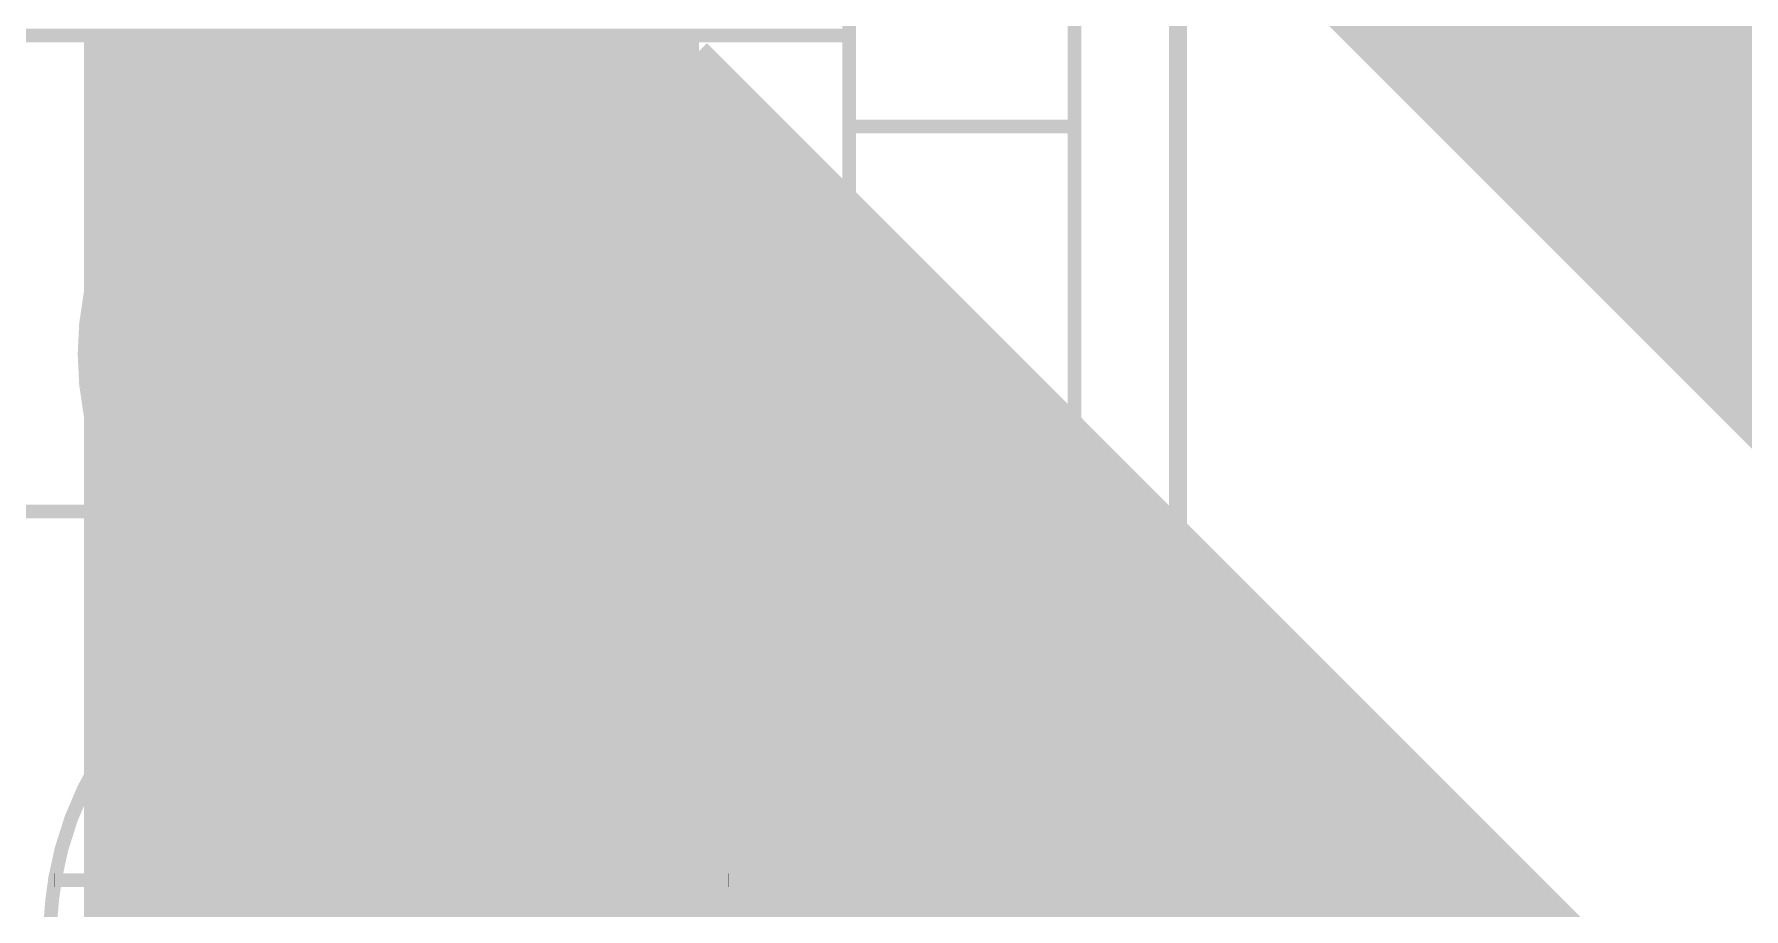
# Model space of a CAD drawing. Extents: x -20 to 155, y -92 to 168.
# Drawn here: x 77.93 to 97, y 145.25 to 155 of the extents above; entities that cross this region are included whole.
import ezdxf

# ---------------------------------------------------------------- set-up
doc = ezdxf.new("R2010")
doc.units = 0
doc.header["$MEASUREMENT"] = 0
doc.layers.get('0').update_dxf_attribs({"linetype": 'CONTINUOUS'})
for name, color, linetype in [('25-334-1_BOT', 7, 'CONTINUOUS'), ('25-334-1_DRD', 7, 'CONTINUOUS'), ('25-334-1_DRL', 2, 'CONTINUOUS'), ('25-334-1_IN1', 4, 'CONTINUOUS'), ('25-334-1_IN2', 3, 'CONTINUOUS'), ('25-334-1_SMB', 5, 'CONTINUOUS'), ('25-334-1_SMT', 10, 'CONTINUOUS'), ('25-334-1_SSB', 12, 'CONTINUOUS'), ('25-334-1_TOP', 13, 'CONTINUOUS'), ('THRUHOLE_TAP', 7, 'CONTINUOUS')]:
    doc.layers.add(name, color=color, linetype=linetype)

# ---------------------------------------------------------------- blocks, each defined once
blk = doc.blocks.new('ROUND_15')
at = {"const_width": 3.50012}
blk.add_lwpolyline([(-1.75006, 0, 1), (1.75006, 0, 1)], format="xyb", close=True, dxfattribs=at)
blk = doc.blocks.new('ROUND_33')
at = {"const_width": 0.7493}
blk.add_lwpolyline([(-0.37465, 0, 1), (0.37465, 0, 1)], format="xyb", close=True, dxfattribs=at)
blk = doc.blocks.new('ROUND_32')
at = {"const_width": 0.35052}
blk.add_lwpolyline([(-0.17526, 0, 1), (0.17526, 0, 1)], format="xyb", close=True, dxfattribs=at)
blk = doc.blocks.new('ROUND_77')
at = {"const_width": 2.00025}
blk.add_lwpolyline([(-1.000124, 0, 1), (1.000124, 0, 1)], format="xyb", close=True, dxfattribs=at)

msp = doc.modelspace()

# ---------------------------------------------------------------- linework, layer by layer
at = {"layer": '25-334-1_BOT', "const_width": 0.254}
for points in [[(78.613, 154.813), (78.613, 138.557)], [(85.344, 154.813), (78.613, 154.813)], [(78.8416, 154.813), (78.8416, 138.3284)], [(79.0702, 154.813), (79.0702, 138.0998)], [(79.2988, 154.813), (79.2988, 137.8712)], [(79.5274, 154.813), (79.5274, 137.6426)], [(79.756, 154.813), (79.756, 137.414)], [(79.9846, 154.813), (79.9846, 137.1854)], [(80.2132, 154.813), (80.2132, 136.9568)], [(80.4418, 154.813), (80.4418, 136.7282)], [(80.6704, 154.813), (80.6704, 136.4996)], [(80.899, 154.813), (80.899, 136.271)], [(81.1276, 154.813), (81.1276, 136.0424)], [(81.3562, 154.813), (81.3562, 135.8138)], [(81.5848, 154.813), (81.5848, 135.5852)], [(81.8134, 154.813), (81.8134, 135.3566)], [(82.042, 154.813), (82.042, 135.128)], [(82.2706, 154.813), (82.2706, 134.8994)], [(82.4992, 154.813), (82.4992, 134.6708)], [(82.7278, 154.813), (82.7278, 134.4422)], [(82.9564, 154.813), (82.9564, 134.2136)], [(83.185, 154.813), (83.185, 133.985)], [(83.4136, 154.813), (83.4136, 133.7564)], [(83.6422, 154.813), (83.6422, 133.5278)], [(83.8708, 154.813), (83.8708, 133.2992)], [(84.0994, 154.813), (84.0994, 133.0706)], [(84.328, 154.813), (84.328, 132.969)], [(84.5566, 154.813), (84.5566, 132.969)], [(84.7852, 154.813), (84.7852, 132.969)], [(85.0138, 154.813), (85.0138, 132.969)], [(85.2424, 154.813), (85.2424, 132.969)], [(85.344, 154.813), (97.409, 142.748)], [(85.471, 154.686), (78.613, 154.686)], [(85.471, 154.686), (85.471, 132.969)], [(85.6996, 154.4574), (78.613, 154.4574)], [(85.6996, 154.4574), (85.6996, 132.969)], [(85.9282, 154.2288), (78.613, 154.2288)], [(85.9282, 154.2288), (85.9282, 132.969)], [(86.1568, 154.0002), (78.613, 154.0002)], [(86.1568, 154.0002), (86.1568, 132.969)], [(86.3854, 153.7716), (78.613, 153.7716)], [(86.3854, 153.7716), (86.3854, 132.969)], [(86.614, 153.543), (78.613, 153.543)], [(86.614, 153.543), (86.614, 132.969)], [(86.8426, 153.3144), (78.613, 153.3144)], [(86.8426, 153.3144), (86.8426, 132.969)], [(87.0712, 153.0858), (78.613, 153.0858)], [(87.0712, 153.0858), (87.0712, 132.969)], [(87.2998, 152.8572), (78.613, 152.8572)], [(87.2998, 152.8572), (87.2998, 132.969)], [(87.5284, 152.6286), (78.613, 152.6286)], [(87.5284, 152.6286), (87.5284, 132.969)], [(87.757, 152.4), (78.613, 152.4)], [(87.757, 152.4), (87.757, 132.969)], [(87.9856, 152.1714), (78.613, 152.1714)], [(87.9856, 152.1714), (87.9856, 132.969)], [(88.2142, 151.9428), (78.613, 151.9428)], [(88.2142, 151.9428), (88.2142, 132.969)], [(88.4428, 151.7142), (78.613, 151.7142)], [(88.4428, 151.7142), (88.4428, 132.969)], [(88.6714, 151.4856), (78.613, 151.4856)], [(88.6714, 151.4856), (88.6714, 132.969)], [(88.9, 151.257), (78.613, 151.257)], [(88.9, 151.257), (88.9, 132.969)], [(89.1286, 151.0284), (78.613, 151.0284)], [(89.1286, 151.0284), (89.1286, 132.969)], [(89.3572, 150.7998), (78.613, 150.7998)], [(89.3572, 150.7998), (89.3572, 132.969)], [(89.5858, 150.5712), (78.613, 150.5712)], [(89.5858, 150.5712), (89.5858, 132.969)], [(89.8144, 150.3426), (78.613, 150.3426)], [(89.8144, 150.3426), (89.8144, 132.969)], [(90.043, 150.114), (78.613, 150.114)], [(90.043, 150.114), (90.043, 132.969)], [(90.2716, 149.8854), (78.613, 149.8854)], [(90.2716, 149.8854), (90.2716, 132.969)], [(90.5002, 149.6568), (78.613, 149.6568)], [(90.5002, 149.6568), (90.5002, 132.969)], [(90.7288, 149.4282), (78.613, 149.4282)], [(90.7288, 149.4282), (90.7288, 132.969)], [(90.9574, 149.1996), (78.613, 149.1996)], [(90.9574, 149.1996), (90.9574, 132.969)], [(91.186, 148.971), (78.613, 148.971)], [(91.186, 148.971), (91.186, 132.969)], [(91.4146, 148.7424), (78.613, 148.7424)], [(91.4146, 148.7424), (91.4146, 132.969)], [(91.6432, 148.5138), (78.613, 148.5138)], [(91.6432, 148.5138), (91.6432, 132.969)], [(91.8718, 148.2852), (78.613, 148.2852)], [(91.8718, 148.2852), (91.8718, 132.969)], [(92.1004, 148.0566), (78.613, 148.0566)], [(92.1004, 148.0566), (92.1004, 132.969)], [(92.329, 147.828), (78.613, 147.828)], [(92.329, 147.828), (92.329, 132.969)], [(92.5576, 147.5994), (78.613, 147.5994)], [(92.5576, 147.5994), (92.5576, 132.969)], [(92.7862, 147.3708), (78.613, 147.3708)], [(92.7862, 147.3708), (92.7862, 132.969)], [(93.0148, 147.1422), (78.613, 147.1422)], [(93.0148, 147.1422), (93.0148, 132.969)], [(93.2434, 146.9136), (78.613, 146.9136)], [(93.2434, 146.9136), (93.2434, 132.969)], [(93.472, 146.685), (78.613, 146.685)], [(93.472, 146.685), (93.472, 132.969)], [(93.7006, 146.4564), (78.613, 146.4564)], [(93.7006, 146.4564), (93.7006, 132.969)], [(93.9292, 146.2278), (78.613, 146.2278)], [(93.9292, 146.2278), (93.9292, 132.969)], [(94.1578, 145.9992), (78.613, 145.9992)], [(94.1578, 145.9992), (94.1578, 132.969)], [(94.3864, 145.7706), (78.613, 145.7706)], [(94.3864, 145.7706), (94.3864, 132.969)], [(94.615, 145.542), (78.613, 145.542)], [(94.615, 145.542), (94.615, 132.969)], [(94.8436, 145.3134), (78.613, 145.3134)], [(94.8436, 145.3134), (94.8436, 132.969)]]:
    msp.add_lwpolyline(points, dxfattribs=at)
at = {"layer": '25-334-1_DRD', "const_width": 0.254}
for points in [[(94.615, 155.194), (94.615, 154.686)], [(95.885, 154.686), (95.885, 155.194)], [(94.615, 154.686), (94.996, 154.305)], [(95.504, 154.305), (95.885, 154.686)], [(94.996, 154.305), (95.504, 154.305)], [(81.915, 152.7048), (81.915, 150.1648)], [(87.376, 151.765), (86.995, 151.384)], [(87.884, 151.765), (87.376, 151.765)], [(88.265, 151.384), (87.884, 151.765)], [(83.185, 151.4348), (80.645, 151.4348)], [(86.995, 151.384), (86.995, 150.876)], [(88.265, 150.876), (88.265, 151.384)], [(86.995, 150.876), (87.376, 150.495)], [(87.884, 150.495), (88.265, 150.876)], [(87.376, 150.495), (87.884, 150.495)], [(87.376, 149.225), (86.995, 148.844)], [(87.884, 149.225), (87.376, 149.225)], [(88.265, 148.844), (87.884, 149.225)], [(89.916, 149.225), (89.535, 148.844)], [(90.424, 149.225), (89.916, 149.225)], [(90.805, 148.844), (90.424, 149.225)], [(86.995, 148.844), (86.995, 148.336)], [(88.265, 148.336), (88.265, 148.844)], [(89.535, 148.844), (89.535, 148.336)], [(90.805, 148.336), (90.805, 148.844)], [(86.995, 148.336), (87.376, 147.955)], [(87.884, 147.955), (88.265, 148.336)], [(89.535, 148.336), (89.916, 147.955)], [(90.424, 147.955), (90.805, 148.336)], [(87.376, 147.955), (87.884, 147.955)], [(89.916, 147.955), (90.424, 147.955)], [(79.756, 146.685), (79.375, 146.304)], [(80.264, 146.685), (79.756, 146.685)], [(80.645, 146.304), (80.264, 146.685)], [(82.296, 146.685), (81.915, 146.304)], [(82.804, 146.685), (82.296, 146.685)], [(83.185, 146.304), (82.804, 146.685)], [(84.836, 146.685), (84.455, 146.304)], [(85.344, 146.685), (84.836, 146.685)], [(85.725, 146.304), (85.344, 146.685)], [(87.376, 146.685), (86.995, 146.304)], [(87.884, 146.685), (87.376, 146.685)], [(88.265, 146.304), (87.884, 146.685)], [(89.916, 146.685), (89.535, 146.304)], [(90.424, 146.685), (89.916, 146.685)], [(90.805, 146.304), (90.424, 146.685)], [(92.456, 146.685), (92.075, 146.304)], [(92.964, 146.685), (92.456, 146.685)], [(93.345, 146.304), (92.964, 146.685)], [(79.375, 146.304), (79.375, 145.796)], [(80.645, 145.796), (80.645, 146.304)], [(81.915, 146.304), (81.915, 145.796)], [(83.185, 145.796), (83.185, 146.304)], [(84.455, 146.304), (84.455, 145.796)], [(85.725, 145.796), (85.725, 146.304)], [(86.995, 146.304), (86.995, 145.796)], [(88.265, 145.796), (88.265, 146.304)], [(89.535, 146.304), (89.535, 145.796)], [(90.805, 145.796), (90.805, 146.304)], [(92.075, 146.304), (92.075, 145.796)], [(93.345, 145.796), (93.345, 146.304)], [(79.375, 145.796), (79.756, 145.415)], [(80.264, 145.415), (80.645, 145.796)], [(81.915, 145.796), (82.296, 145.415)], [(82.804, 145.415), (83.185, 145.796)], [(84.455, 145.796), (84.836, 145.415)], [(85.344, 145.415), (85.725, 145.796)], [(86.995, 145.796), (87.376, 145.415)], [(87.884, 145.415), (88.265, 145.796)], [(89.535, 145.796), (89.916, 145.415)], [(90.424, 145.415), (90.805, 145.796)], [(92.075, 145.796), (92.456, 145.415)], [(92.964, 145.415), (93.345, 145.796)], [(79.756, 145.415), (80.264, 145.415)], [(82.296, 145.415), (82.804, 145.415)], [(84.836, 145.415), (85.344, 145.415)], [(87.376, 145.415), (87.884, 145.415)], [(89.916, 145.415), (90.424, 145.415)], [(92.456, 145.415), (92.964, 145.415)]]:
    msp.add_lwpolyline(points, dxfattribs=at)
at = {"layer": '25-334-1_IN1', "const_width": 0.254}
for points in [[(92.6084, 167.259), (92.6084, 155.0416)], [(92.837, 167.259), (92.837, 154.813)], [(93.0656, 167.259), (93.0656, 154.5844)], [(93.2942, 167.259), (93.2942, 154.3558)], [(93.5228, 167.259), (93.5228, 154.1272)], [(93.7514, 167.259), (93.7514, 153.8986)], [(93.98, 167.259), (93.98, 153.67)], [(94.2086, 167.259), (94.2086, 153.4414)], [(94.4372, 167.259), (94.4372, 153.2128)], [(94.6658, 167.259), (94.6658, 152.9842)], [(94.8944, 167.259), (94.8944, 152.7556)], [(95.123, 167.259), (95.123, 152.527)], [(95.3516, 167.259), (95.3516, 152.2984)], [(95.5802, 167.259), (95.5802, 152.0698)], [(95.8088, 167.259), (95.8088, 151.8412)], [(96.0374, 167.259), (96.0374, 151.6126)], [(96.266, 167.259), (96.266, 151.384)], [(96.4946, 163.24326), (96.4946, 151.1554)], [(96.7232, 162.7886), (96.7232, 150.9268)], [(96.9518, 162.55492), (96.9518, 150.6982)], [(89.789, 157.861), (100.203, 147.447)], [(133.223, 154.9908), (92.6592, 154.9908)], [(85.344, 154.813), (78.613, 154.813), (78.613, 138.557), (84.201, 132.969)], [(78.8416, 154.813), (78.8416, 138.3284)], [(79.0702, 154.813), (79.0702, 138.0998)], [(79.2988, 154.813), (79.2988, 137.8712)], [(79.5274, 154.813), (79.5274, 137.6426)], [(79.756, 154.813), (79.756, 137.414)], [(79.9846, 154.813), (79.9846, 137.1854)], [(80.2132, 154.813), (80.2132, 136.9568)], [(80.4418, 154.813), (80.4418, 136.7282)], [(80.6704, 154.813), (80.6704, 136.4996)], [(80.899, 154.813), (80.899, 136.271)], [(81.1276, 154.813), (81.1276, 136.0424)], [(81.3562, 154.813), (81.3562, 135.8138)], [(81.5848, 154.813), (81.5848, 135.5852)], [(81.8134, 154.813), (81.8134, 135.3566)], [(82.042, 154.813), (82.042, 135.128)], [(82.2706, 154.813), (82.2706, 134.8994)], [(82.4992, 154.813), (82.4992, 134.6708)], [(82.7278, 154.813), (82.7278, 134.4422)], [(82.9564, 154.813), (82.9564, 134.2136)], [(83.185, 154.813), (83.185, 133.985)], [(83.4136, 154.813), (83.4136, 133.7564)], [(83.6422, 154.813), (83.6422, 133.5278)], [(83.8708, 154.813), (83.8708, 133.2992)], [(84.0994, 154.813), (84.0994, 133.0706)], [(84.328, 154.813), (84.328, 132.969)], [(84.5566, 154.813), (84.5566, 132.969)], [(84.7852, 154.813), (84.7852, 132.969)], [(85.0138, 154.813), (85.0138, 132.969)], [(85.2424, 154.813), (85.2424, 132.969)], [(85.344, 154.813), (97.409, 142.748)], [(133.223, 154.7622), (92.8878, 154.7622)], [(85.471, 154.686), (78.613, 154.686)], [(85.471, 154.686), (85.471, 132.969)], [(133.223, 154.5336), (93.1164, 154.5336)], [(85.6996, 154.4574), (78.613, 154.4574)], [(85.6996, 154.4574), (85.6996, 132.969)], [(85.9282, 154.2288), (78.613, 154.2288)], [(85.9282, 154.2288), (85.9282, 132.969)], [(133.223, 154.305), (93.345, 154.305)], [(86.1568, 154.0002), (78.613, 154.0002)], [(86.1568, 154.0002), (86.1568, 132.969)], [(133.223, 154.0764), (93.5736, 154.0764)], [(86.3854, 153.7716), (78.613, 153.7716)], [(86.3854, 153.7716), (86.3854, 132.969)], [(133.223, 153.8478), (93.8022, 153.8478)], [(133.223, 153.6192), (94.0308, 153.6192)], [(86.614, 153.543), (78.613, 153.543)], [(86.614, 153.543), (86.614, 132.969)], [(133.223, 153.3906), (94.2594, 153.3906)], [(86.8426, 153.3144), (78.613, 153.3144)], [(86.8426, 153.3144), (86.8426, 132.969)], [(87.0712, 153.0858), (78.613, 153.0858)], [(87.0712, 153.0858), (87.0712, 132.969)], [(133.223, 153.162), (94.488, 153.162)], [(87.2998, 152.8572), (78.613, 152.8572)], [(87.2998, 152.8572), (87.2998, 132.969)], [(133.223, 152.9334), (94.7166, 152.9334)], [(87.5284, 152.6286), (78.613, 152.6286)], [(87.5284, 152.6286), (87.5284, 132.969)], [(133.223, 152.7048), (94.9452, 152.7048)], [(133.223, 152.4762), (95.1738, 152.4762)], [(87.757, 152.4), (78.613, 152.4)], [(87.757, 152.4), (87.757, 132.969)], [(133.223, 152.2476), (95.4024, 152.2476)], [(87.9856, 152.1714), (78.613, 152.1714)], [(87.9856, 152.1714), (87.9856, 132.969)], [(88.2142, 151.9428), (78.613, 151.9428)], [(88.2142, 151.9428), (88.2142, 132.969)], [(133.223, 152.019), (95.631, 152.019)], [(88.4428, 151.7142), (78.613, 151.7142)], [(88.4428, 151.7142), (88.4428, 132.969)], [(133.223, 151.7904), (95.8596, 151.7904)], [(88.6714, 151.4856), (78.613, 151.4856)], [(88.6714, 151.4856), (88.6714, 132.969)], [(133.223, 151.5618), (96.0882, 151.5618)], [(133.223, 151.3332), (96.3168, 151.3332)], [(88.9, 151.257), (78.613, 151.257)], [(88.9, 151.257), (88.9, 132.969)], [(133.223, 151.1046), (96.5454, 151.1046)], [(89.1286, 151.0284), (78.613, 151.0284)], [(89.1286, 151.0284), (89.1286, 132.969)], [(89.3572, 150.7998), (78.613, 150.7998)], [(89.3572, 150.7998), (89.3572, 132.969)], [(133.223, 150.876), (96.774, 150.876)], [(89.5858, 150.5712), (78.613, 150.5712)], [(89.5858, 150.5712), (89.5858, 132.969)], [(133.223, 150.6474), (97.0026, 150.6474)], [(89.8144, 150.3426), (78.613, 150.3426)], [(89.8144, 150.3426), (89.8144, 132.969)], [(90.043, 150.114), (78.613, 150.114)], [(90.043, 150.114), (90.043, 132.969)], [(90.2716, 149.8854), (78.613, 149.8854)], [(90.2716, 149.8854), (90.2716, 132.969)], [(90.5002, 149.6568), (78.613, 149.6568)], [(90.5002, 149.6568), (90.5002, 132.969)], [(90.7288, 149.4282), (78.613, 149.4282)], [(90.7288, 149.4282), (90.7288, 132.969)], [(90.9574, 149.1996), (78.613, 149.1996)], [(90.9574, 149.1996), (90.9574, 132.969)], [(91.186, 148.971), (78.613, 148.971)], [(91.186, 148.971), (91.186, 132.969)], [(91.4146, 148.7424), (78.613, 148.7424)], [(91.4146, 148.7424), (91.4146, 132.969)], [(91.6432, 148.5138), (78.613, 148.5138)], [(91.6432, 148.5138), (91.6432, 132.969)], [(91.8718, 148.2852), (78.613, 148.2852)], [(91.8718, 148.2852), (91.8718, 132.969)], [(92.1004, 148.0566), (78.613, 148.0566)], [(92.1004, 148.0566), (92.1004, 132.969)], [(92.329, 147.828), (78.613, 147.828)], [(92.329, 147.828), (92.329, 132.969)], [(92.5576, 147.5994), (78.613, 147.5994)], [(92.5576, 147.5994), (92.5576, 132.969)], [(92.7862, 147.3708), (78.613, 147.3708)], [(92.7862, 147.3708), (92.7862, 132.969)], [(93.0148, 147.1422), (78.613, 147.1422)], [(93.0148, 147.1422), (93.0148, 132.969)], [(93.2434, 146.9136), (78.613, 146.9136)], [(93.2434, 146.9136), (93.2434, 132.969)], [(93.472, 146.685), (78.613, 146.685)], [(93.472, 146.685), (93.472, 132.969)], [(93.7006, 146.4564), (78.613, 146.4564)], [(93.7006, 146.4564), (93.7006, 132.969)], [(93.9292, 146.2278), (78.613, 146.2278)], [(93.9292, 146.2278), (93.9292, 132.969)], [(94.1578, 145.9992), (78.613, 145.9992)], [(94.1578, 145.9992), (94.1578, 132.969)], [(94.3864, 145.7706), (78.613, 145.7706)], [(94.3864, 145.7706), (94.3864, 132.969)], [(94.615, 145.542), (78.613, 145.542)], [(94.615, 145.542), (94.615, 132.969)], [(94.8436, 145.3134), (78.613, 145.3134)], [(94.8436, 145.3134), (94.8436, 132.969)]]:
    msp.add_lwpolyline(points, dxfattribs=at)
at = {"layer": '25-334-1_IN2', "const_width": 0.254}
for points in [[(92.6592, 167.259), (92.6592, 154.9908)], [(92.8878, 167.259), (92.8878, 154.7622)], [(93.1164, 167.259), (93.1164, 154.5336)], [(93.345, 167.259), (93.345, 154.305)], [(93.5736, 167.259), (93.5736, 154.0764)], [(93.8022, 167.259), (93.8022, 153.8478)], [(94.0308, 167.259), (94.0308, 153.6192)], [(94.2594, 167.259), (94.2594, 153.3906)], [(94.488, 167.259), (94.488, 153.162)], [(94.7166, 167.259), (94.7166, 152.9334)], [(94.9452, 167.259), (94.9452, 152.7048)], [(95.1738, 167.259), (95.1738, 152.4762)], [(95.4024, 167.259), (95.4024, 152.2476)], [(95.631, 167.259), (95.631, 152.019)], [(95.8596, 167.259), (95.8596, 151.7904)], [(96.0882, 167.259), (96.0882, 151.5618)], [(96.3168, 167.259), (96.3168, 151.3332)], [(96.5454, 163.09594), (96.5454, 151.1046)], [(96.774, 162.7251), (96.774, 150.876)], [(97.0026, 162.51682), (97.0026, 150.6474)], [(89.789, 157.861), (100.203, 147.447)], [(133.16712, 154.9908), (92.6592, 154.9908)], [(78.613, 154.813), (78.613, 138.557)], [(85.344, 154.813), (78.613, 154.813)], [(78.8416, 154.813), (78.8416, 138.3284)], [(79.0702, 154.813), (79.0702, 138.0998)], [(79.2988, 154.813), (79.2988, 137.8712)], [(79.5274, 154.813), (79.5274, 137.6426)], [(79.756, 154.813), (79.756, 137.414)], [(79.9846, 154.813), (79.9846, 137.1854)], [(80.2132, 154.813), (80.2132, 136.9568)], [(80.4418, 154.813), (80.4418, 136.7282)], [(80.6704, 154.813), (80.6704, 136.4996)], [(80.899, 154.813), (80.899, 136.271)], [(81.1276, 154.813), (81.1276, 136.0424)], [(81.3562, 154.813), (81.3562, 135.8138)], [(81.5848, 154.813), (81.5848, 135.5852)], [(81.8134, 154.813), (81.8134, 135.3566)], [(82.042, 154.813), (82.042, 135.128)], [(82.2706, 154.813), (82.2706, 134.8994)], [(82.4992, 154.813), (82.4992, 134.6708)], [(82.7278, 154.813), (82.7278, 134.4422)], [(82.9564, 154.813), (82.9564, 134.2136)], [(83.185, 154.813), (83.185, 133.985)], [(83.4136, 154.813), (83.4136, 133.7564)], [(83.6422, 154.813), (83.6422, 133.5278)], [(83.8708, 154.813), (83.8708, 133.2992)], [(84.0994, 154.813), (84.0994, 133.0706)], [(84.328, 154.813), (84.328, 132.969)], [(84.5566, 154.813), (84.5566, 132.969)], [(84.7852, 154.813), (84.7852, 132.969)], [(85.0138, 154.813), (85.0138, 132.969)], [(85.2424, 154.813), (85.2424, 132.969)], [(85.344, 154.813), (97.409, 142.748)], [(133.16966, 154.7622), (92.8878, 154.7622)], [(85.471, 154.686), (78.613, 154.686)], [(85.471, 154.686), (85.471, 132.969)], [(133.1722, 154.5336), (93.1164, 154.5336)], [(85.6996, 154.4574), (78.613, 154.4574)], [(85.6996, 154.4574), (85.6996, 132.969)], [(85.9282, 154.2288), (78.613, 154.2288)], [(85.9282, 154.2288), (85.9282, 132.969)], [(133.1722, 154.305), (93.345, 154.305)], [(86.1568, 154.0002), (78.613, 154.0002)], [(86.1568, 154.0002), (86.1568, 132.969)], [(133.17474, 154.0764), (93.5736, 154.0764)], [(86.3854, 153.7716), (78.613, 153.7716)], [(86.3854, 153.7716), (86.3854, 132.969)], [(133.17728, 153.8478), (93.8022, 153.8478)], [(133.17728, 153.6192), (94.0308, 153.6192)], [(86.614, 153.543), (78.613, 153.543)], [(86.614, 153.543), (86.614, 132.969)], [(133.17982, 153.3906), (94.2594, 153.3906)], [(86.8426, 153.3144), (78.613, 153.3144)], [(86.8426, 153.3144), (86.8426, 132.969)], [(87.0712, 153.0858), (78.613, 153.0858)], [(87.0712, 153.0858), (87.0712, 132.969)], [(133.18236, 153.162), (94.488, 153.162)], [(87.2998, 152.8572), (78.613, 152.8572)], [(87.2998, 152.8572), (87.2998, 132.969)], [(133.18236, 152.9334), (94.7166, 152.9334)], [(87.5284, 152.6286), (78.613, 152.6286)], [(87.5284, 152.6286), (87.5284, 132.969)], [(133.1849, 152.7048), (94.9452, 152.7048)], [(133.1849, 152.4762), (95.1738, 152.4762)], [(87.757, 152.4), (78.613, 152.4)], [(87.757, 152.4), (87.757, 132.969)], [(133.18744, 152.2476), (95.4024, 152.2476)], [(87.9856, 152.1714), (78.613, 152.1714)], [(87.9856, 152.1714), (87.9856, 132.969)], [(88.2142, 151.9428), (78.613, 151.9428)], [(88.2142, 151.9428), (88.2142, 132.969)], [(133.18998, 152.019), (95.631, 152.019)], [(88.4428, 151.7142), (78.613, 151.7142)], [(88.4428, 151.7142), (88.4428, 132.969)], [(133.18998, 151.7904), (95.8596, 151.7904)], [(88.6714, 151.4856), (78.613, 151.4856)], [(88.6714, 151.4856), (88.6714, 132.969)], [(133.19252, 151.5618), (96.0882, 151.5618)], [(133.19506, 151.3332), (96.3168, 151.3332)], [(88.9, 151.257), (78.613, 151.257)], [(88.9, 151.257), (88.9, 132.969)], [(133.19506, 151.1046), (96.5454, 151.1046)], [(89.1286, 151.0284), (78.613, 151.0284)], [(89.1286, 151.0284), (89.1286, 132.969)], [(89.3572, 150.7998), (78.613, 150.7998)], [(89.3572, 150.7998), (89.3572, 132.969)], [(133.1976, 150.876), (96.774, 150.876)], [(89.5858, 150.5712), (78.613, 150.5712)], [(89.5858, 150.5712), (89.5858, 132.969)], [(133.20014, 150.6474), (97.0026, 150.6474)], [(89.8144, 150.3426), (78.613, 150.3426)], [(89.8144, 150.3426), (89.8144, 132.969)], [(90.043, 150.114), (78.613, 150.114)], [(90.043, 150.114), (90.043, 132.969)], [(90.2716, 149.8854), (78.613, 149.8854)], [(90.2716, 149.8854), (90.2716, 132.969)], [(90.5002, 149.6568), (78.613, 149.6568)], [(90.5002, 149.6568), (90.5002, 132.969)], [(90.7288, 149.4282), (78.613, 149.4282)], [(90.7288, 149.4282), (90.7288, 132.969)], [(90.9574, 149.1996), (78.613, 149.1996)], [(90.9574, 149.1996), (90.9574, 132.969)], [(91.186, 148.971), (78.613, 148.971)], [(91.186, 148.971), (91.186, 132.969)], [(91.4146, 148.7424), (78.613, 148.7424)], [(91.4146, 148.7424), (91.4146, 132.969)], [(91.6432, 148.5138), (78.613, 148.5138)], [(91.6432, 148.5138), (91.6432, 132.969)], [(91.8718, 148.2852), (78.613, 148.2852)], [(91.8718, 148.2852), (91.8718, 132.969)], [(92.1004, 148.0566), (78.613, 148.0566)], [(92.1004, 148.0566), (92.1004, 132.969)], [(92.329, 147.828), (78.613, 147.828)], [(92.329, 147.828), (92.329, 132.969)], [(92.5576, 147.5994), (78.613, 147.5994)], [(92.5576, 147.5994), (92.5576, 132.969)], [(92.7862, 147.3708), (78.613, 147.3708)], [(92.7862, 147.3708), (92.7862, 132.969)], [(93.0148, 147.1422), (78.613, 147.1422)], [(93.0148, 147.1422), (93.0148, 132.969)], [(93.2434, 146.9136), (78.613, 146.9136)], [(93.2434, 146.9136), (93.2434, 132.969)], [(93.472, 146.685), (78.613, 146.685)], [(93.472, 146.685), (93.472, 132.969)], [(93.7006, 146.4564), (78.613, 146.4564)], [(93.7006, 146.4564), (93.7006, 132.969)], [(93.9292, 146.2278), (78.613, 146.2278)], [(93.9292, 146.2278), (93.9292, 132.969)], [(94.1578, 145.9992), (78.613, 145.9992)], [(94.1578, 145.9992), (94.1578, 132.969)], [(94.3864, 145.7706), (78.613, 145.7706)], [(94.3864, 145.7706), (94.3864, 132.969)], [(94.615, 145.542), (78.613, 145.542)], [(94.615, 145.542), (94.615, 132.969)], [(94.8436, 145.3134), (78.613, 145.3134)], [(94.8436, 145.3134), (94.8436, 132.969)]]:
    msp.add_lwpolyline(points, dxfattribs=at)
at = {"layer": '25-334-1_SMB', "const_width": 4.99872}
msp.add_lwpolyline([(113.665, 138.303), (94.996, 138.303), (82.042, 151.257)], dxfattribs=at)
at = {"layer": '25-334-1_SMT', "const_width": 4.99872}
for points in [[(96.774, 157.353), (130.429, 157.353)], [(113.284, 136.906), (89.789, 136.906), (81.915, 144.78), (81.915, 151.384)]]:
    msp.add_lwpolyline(points, dxfattribs=at)
at = {"layer": '25-334-1_SSB'}
for points, const_width in [([(102.38994, 166.06266), (104.8893, 166.06266), (104.8893, 133.65734), (90.68816, 133.65734), (90.68816, 166.06266), (102.38994, 166.06266)], 0.2032), ([(89.535, 153.9748), (87.0204, 153.9748), (87.0204, 157.0228), (89.535, 157.0228), (89.535, 153.9748), (89.535, 135.4328), (61.595, 135.4328), (61.595, 153.9748), (64.1096, 153.9748), (64.1096, 157.0228), (61.595, 157.0228), (61.595, 153.9748)], 0.1524), ([(87.0204, 154.9908), (76.8096, 154.9908)], 0.1524), ([(87.0204, 153.9748), (87.0204, 137.4648), (76.8096, 137.4648), (76.8096, 153.9748)], 0.1524), ([(77.1652, 149.6822), (77.1652, 140.1826), (86.6648, 140.1826), (86.6648, 149.6822), (77.1652, 149.6822)], 0.1524), ([(81.915, 148.7424), (81.915, 147.4724)], 0.1524), ([(81.28, 145.9484), (81.28, 147.2184), (82.55, 147.2184), (82.55, 145.9484)], 0.1524), ([(78.15834, 145.5674), (78.16088, 145.5674)], 0.1524), ([(78.16088, 145.5674), (79.45628, 145.5674), (80.899, 145.5674)], 0.1524), ([(79.629, 145.5674), (79.629, 144.2974)], 0.1524), ([(85.66912, 145.5674), (84.37372, 145.5674), (82.931, 145.5674)], 0.1524), ([(84.201, 144.2974), (84.201, 145.5674)], 0.1524), ([(85.66912, 145.5674), (85.67166, 145.5674)], 0.1524)]:
    msp.add_lwpolyline(points, dxfattribs=dict(at, const_width=const_width))
at = {"layer": '25-334-1_SSB', "const_width": 0.1524}
for points in [[(81.915, 148.7424, 0.3659768), (78.15834, 145.5674)], [(85.67166, 145.5674, 0.3659767), (81.915, 148.7424)], [(81.915, 147.4724, 0.3419817), (79.45628, 145.5674)], [(84.37372, 145.5674, 0.3419815), (81.915, 147.4724)], [(80.899, 145.5674, 0.4142136), (81.28, 145.9484)], [(82.55, 145.9484, 0.4142136), (82.931, 145.5674)], [(78.16088, 145.5674, 0.0419149), (78.10756, 144.9324)], [(85.72246, 144.9324, 0.0419149), (85.66913, 145.5674)]]:
    msp.add_lwpolyline(points, format="xyb", dxfattribs=at)
at = {"layer": '25-334-1_TOP', "const_width": 0.254}
for points in [[(92.6592, 167.259), (92.6592, 154.9908)], [(92.8878, 167.259), (92.8878, 154.7622)], [(93.1164, 167.259), (93.1164, 154.5336)], [(93.345, 167.259), (93.345, 154.305)], [(93.5736, 167.259), (93.5736, 154.0764)], [(93.8022, 167.259), (93.8022, 153.8478)], [(94.0308, 167.259), (94.0308, 153.6192)], [(94.2594, 167.259), (94.2594, 153.3906)], [(94.488, 167.259), (94.488, 153.162)], [(94.7166, 167.259), (94.7166, 152.9334)], [(94.9452, 167.259), (94.9452, 152.7048)], [(95.1738, 167.259), (95.1738, 152.4762)], [(95.4024, 167.259), (95.4024, 152.2476)], [(95.631, 167.259), (95.631, 152.019)], [(95.8596, 167.259), (95.8596, 151.7904)], [(96.0882, 167.259), (96.0882, 151.5618)], [(96.3168, 167.259), (96.3168, 151.3332)], [(96.5454, 163.09594), (96.5454, 151.1046)], [(96.774, 162.7251), (96.774, 150.876)], [(97.0026, 162.51682), (97.0026, 150.6474)], [(89.789, 157.861), (100.203, 147.447)], [(133.223, 154.9908), (92.6592, 154.9908)], [(78.613, 154.813), (78.613, 138.557)], [(85.344, 154.813), (78.613, 154.813)], [(78.8416, 154.813), (78.8416, 138.3284)], [(79.0702, 154.813), (79.0702, 138.0998)], [(79.2988, 154.813), (79.2988, 137.8712)], [(79.5274, 154.813), (79.5274, 137.6426)], [(79.756, 154.813), (79.756, 137.414)], [(79.9846, 154.813), (79.9846, 137.1854)], [(80.2132, 154.813), (80.2132, 136.9568)], [(80.4418, 154.813), (80.4418, 136.7282)], [(80.6704, 154.813), (80.6704, 136.4996)], [(80.899, 154.813), (80.899, 136.271)], [(81.1276, 154.813), (81.1276, 136.0424)], [(81.3562, 154.813), (81.3562, 135.8138)], [(81.5848, 154.813), (81.5848, 135.5852)], [(81.8134, 154.813), (81.8134, 135.3566)], [(82.042, 154.813), (82.042, 135.128)], [(82.2706, 154.813), (82.2706, 134.8994)], [(82.4992, 154.813), (82.4992, 134.6708)], [(82.7278, 154.813), (82.7278, 134.4422)], [(82.9564, 154.813), (82.9564, 134.2136)], [(83.185, 154.813), (83.185, 133.985)], [(83.4136, 154.813), (83.4136, 133.7564)], [(83.6422, 154.813), (83.6422, 133.5278)], [(83.8708, 154.813), (83.8708, 133.2992)], [(84.0994, 154.813), (84.0994, 133.0706)], [(84.328, 154.813), (84.328, 132.969)], [(84.5566, 154.813), (84.5566, 132.969)], [(84.7852, 154.813), (84.7852, 132.969)], [(85.0138, 154.813), (85.0138, 132.969)], [(85.2424, 154.813), (85.2424, 132.969)], [(85.344, 154.813), (97.409, 142.748)], [(133.223, 154.7622), (92.8878, 154.7622)], [(85.471, 154.686), (78.613, 154.686)], [(85.471, 154.686), (85.471, 132.969)], [(133.223, 154.5336), (93.1164, 154.5336)], [(85.6996, 154.4574), (78.613, 154.4574)], [(85.6996, 154.4574), (85.6996, 132.969)], [(85.9282, 154.2288), (78.613, 154.2288)], [(85.9282, 154.2288), (85.9282, 132.969)], [(133.223, 154.305), (93.345, 154.305)], [(86.1568, 154.0002), (78.613, 154.0002)], [(86.1568, 154.0002), (86.1568, 132.969)], [(133.223, 154.0764), (93.5736, 154.0764)], [(86.3854, 153.7716), (78.613, 153.7716)], [(86.3854, 153.7716), (86.3854, 132.969)], [(133.223, 153.8478), (93.8022, 153.8478)], [(133.223, 153.6192), (94.0308, 153.6192)], [(86.614, 153.543), (78.613, 153.543)], [(86.614, 153.543), (86.614, 132.969)], [(133.223, 153.3906), (94.2594, 153.3906)], [(86.8426, 153.3144), (78.613, 153.3144)], [(86.8426, 153.3144), (86.8426, 132.969)], [(87.0712, 153.0858), (78.613, 153.0858)], [(87.0712, 153.0858), (87.0712, 132.969)], [(133.223, 153.162), (94.488, 153.162)], [(87.2998, 152.8572), (78.613, 152.8572)], [(87.2998, 152.8572), (87.2998, 132.969)], [(133.223, 152.9334), (94.7166, 152.9334)], [(87.5284, 152.6286), (78.613, 152.6286)], [(87.5284, 152.6286), (87.5284, 132.969)], [(133.223, 152.7048), (94.9452, 152.7048)], [(133.223, 152.4762), (95.1738, 152.4762)], [(87.757, 152.4), (78.613, 152.4)], [(87.757, 152.4), (87.757, 132.969)], [(133.223, 152.2476), (95.4024, 152.2476)], [(87.9856, 152.1714), (78.613, 152.1714)], [(87.9856, 152.1714), (87.9856, 132.969)], [(88.2142, 151.9428), (78.613, 151.9428)], [(88.2142, 151.9428), (88.2142, 132.969)], [(133.223, 152.019), (95.631, 152.019)], [(88.4428, 151.7142), (78.613, 151.7142)], [(88.4428, 151.7142), (88.4428, 132.969)], [(133.223, 151.7904), (95.8596, 151.7904)], [(88.6714, 151.4856), (78.613, 151.4856)], [(88.6714, 151.4856), (88.6714, 132.969)], [(133.223, 151.5618), (96.0882, 151.5618)], [(133.223, 151.3332), (96.3168, 151.3332)], [(88.9, 151.257), (78.613, 151.257)], [(88.9, 151.257), (88.9, 132.969)], [(133.223, 151.1046), (96.5454, 151.1046)], [(89.1286, 151.0284), (78.613, 151.0284)], [(89.1286, 151.0284), (89.1286, 132.969)], [(89.3572, 150.7998), (78.613, 150.7998)], [(89.3572, 150.7998), (89.3572, 132.969)], [(133.223, 150.876), (96.774, 150.876)], [(89.5858, 150.5712), (78.613, 150.5712)], [(89.5858, 150.5712), (89.5858, 132.969)], [(133.223, 150.6474), (97.0026, 150.6474)], [(89.8144, 150.3426), (78.613, 150.3426)], [(89.8144, 150.3426), (89.8144, 132.969)], [(90.043, 150.114), (78.613, 150.114)], [(90.043, 150.114), (90.043, 132.969)], [(90.2716, 149.8854), (78.613, 149.8854)], [(90.2716, 149.8854), (90.2716, 132.969)], [(90.5002, 149.6568), (78.613, 149.6568)], [(90.5002, 149.6568), (90.5002, 132.969)], [(90.7288, 149.4282), (78.613, 149.4282)], [(90.7288, 149.4282), (90.7288, 132.969)], [(90.9574, 149.1996), (78.613, 149.1996)], [(90.9574, 149.1996), (90.9574, 132.969)], [(91.186, 148.971), (78.613, 148.971)], [(91.186, 148.971), (91.186, 132.969)], [(91.4146, 148.7424), (78.613, 148.7424)], [(91.4146, 148.7424), (91.4146, 132.969)], [(91.6432, 148.5138), (78.613, 148.5138)], [(91.6432, 148.5138), (91.6432, 132.969)], [(91.8718, 148.2852), (78.613, 148.2852)], [(91.8718, 148.2852), (91.8718, 132.969)], [(92.1004, 148.0566), (78.613, 148.0566)], [(92.1004, 148.0566), (92.1004, 132.969)], [(92.329, 147.828), (78.613, 147.828)], [(92.329, 147.828), (92.329, 132.969)], [(92.5576, 147.5994), (78.613, 147.5994)], [(92.5576, 147.5994), (92.5576, 132.969)], [(92.7862, 147.3708), (78.613, 147.3708)], [(92.7862, 147.3708), (92.7862, 132.969)], [(93.0148, 147.1422), (78.613, 147.1422)], [(93.0148, 147.1422), (93.0148, 132.969)], [(93.2434, 146.9136), (78.613, 146.9136)], [(93.2434, 146.9136), (93.2434, 132.969)], [(93.472, 146.685), (78.613, 146.685)], [(93.472, 146.685), (93.472, 132.969)], [(93.7006, 146.4564), (78.613, 146.4564)], [(93.7006, 146.4564), (93.7006, 132.969)], [(93.9292, 146.2278), (78.613, 146.2278)], [(93.9292, 146.2278), (93.9292, 132.969)], [(94.1578, 145.9992), (78.613, 145.9992)], [(94.1578, 145.9992), (94.1578, 132.969)], [(94.3864, 145.7706), (78.613, 145.7706)], [(94.3864, 145.7706), (94.3864, 132.969)], [(94.615, 145.542), (78.613, 145.542)], [(94.615, 145.542), (94.615, 132.969)], [(94.8436, 145.3134), (78.613, 145.3134)], [(94.8436, 145.3134), (94.8436, 132.969)]]:
    msp.add_lwpolyline(points, dxfattribs=at)

# ---------------------------------------------------------------- block references
at = {"layer": '25-334-1_BOT'}
for name, p in [('ROUND_33', (95.25, 154.94)), ('ROUND_15', (81.915, 151.4348)), ('ROUND_33', (87.63, 151.13)), ('ROUND_33', (87.63, 148.59)), ('ROUND_33', (90.17, 148.59)), ('ROUND_33', (80.01, 146.05)), ('ROUND_33', (82.55, 146.05)), ('ROUND_33', (85.09, 146.05)), ('ROUND_33', (87.63, 146.05)), ('ROUND_33', (90.17, 146.05)), ('ROUND_33', (92.71, 146.05))]:
    msp.add_blockref(name, p, dxfattribs=at)
at = {"layer": '25-334-1_DRL'}
for name, p in [('ROUND_32', (95.25, 154.94)), ('ROUND_77', (81.915, 151.4348)), ('ROUND_32', (87.63, 151.13)), ('ROUND_32', (87.63, 148.59)), ('ROUND_32', (90.17, 148.59)), ('ROUND_32', (80.01, 146.05)), ('ROUND_32', (82.55, 146.05)), ('ROUND_32', (85.09, 146.05)), ('ROUND_32', (87.63, 146.05)), ('ROUND_32', (90.17, 146.05)), ('ROUND_32', (92.71, 146.05))]:
    msp.add_blockref(name, p, dxfattribs=at)
at = {"layer": '25-334-1_IN1'}
for name, p in [('ROUND_33', (95.25, 154.94)), ('ROUND_15', (81.915, 151.4348)), ('ROUND_33', (87.63, 151.13)), ('ROUND_33', (87.63, 148.59)), ('ROUND_33', (90.17, 148.59)), ('ROUND_33', (80.01, 146.05)), ('ROUND_33', (82.55, 146.05)), ('ROUND_33', (85.09, 146.05)), ('ROUND_33', (87.63, 146.05)), ('ROUND_33', (90.17, 146.05)), ('ROUND_33', (92.71, 146.05))]:
    msp.add_blockref(name, p, dxfattribs=at)
at = {"layer": '25-334-1_IN2'}
for name, p in [('ROUND_33', (95.25, 154.94)), ('ROUND_15', (81.915, 151.4348)), ('ROUND_33', (87.63, 151.13)), ('ROUND_33', (87.63, 148.59)), ('ROUND_33', (90.17, 148.59)), ('ROUND_33', (80.01, 146.05)), ('ROUND_33', (82.55, 146.05)), ('ROUND_33', (85.09, 146.05)), ('ROUND_33', (87.63, 146.05)), ('ROUND_33', (90.17, 146.05)), ('ROUND_33', (92.71, 146.05))]:
    msp.add_blockref(name, p, dxfattribs=at)
at = {"layer": '25-334-1_SMB'}
msp.add_blockref('ROUND_15', (81.915, 151.4348), dxfattribs=at)
at = {"layer": '25-334-1_SMT'}
msp.add_blockref('ROUND_15', (81.915, 151.4348), dxfattribs=at)
at = {"layer": '25-334-1_TOP'}
for name, p in [('ROUND_33', (95.25, 154.94)), ('ROUND_15', (81.915, 151.4348)), ('ROUND_33', (87.63, 151.13)), ('ROUND_33', (87.63, 148.59)), ('ROUND_33', (90.17, 148.59)), ('ROUND_33', (80.01, 146.05)), ('ROUND_33', (82.55, 146.05)), ('ROUND_33', (85.09, 146.05)), ('ROUND_33', (87.63, 146.05)), ('ROUND_33', (90.17, 146.05)), ('ROUND_33', (92.71, 146.05))]:
    msp.add_blockref(name, p, dxfattribs=at)
at = {"layer": 'THRUHOLE_TAP'}
for name, p in [('ROUND_32', (95.25, 154.94)), ('ROUND_77', (81.915, 151.4348)), ('ROUND_32', (87.63, 151.13)), ('ROUND_32', (87.63, 148.59)), ('ROUND_32', (90.17, 148.59)), ('ROUND_32', (80.01, 146.05)), ('ROUND_32', (82.55, 146.05)), ('ROUND_32', (85.09, 146.05)), ('ROUND_32', (87.63, 146.05)), ('ROUND_32', (90.17, 146.05)), ('ROUND_32', (92.71, 146.05))]:
    msp.add_blockref(name, p, dxfattribs=at)

doc.saveas('drawing.dxf')
